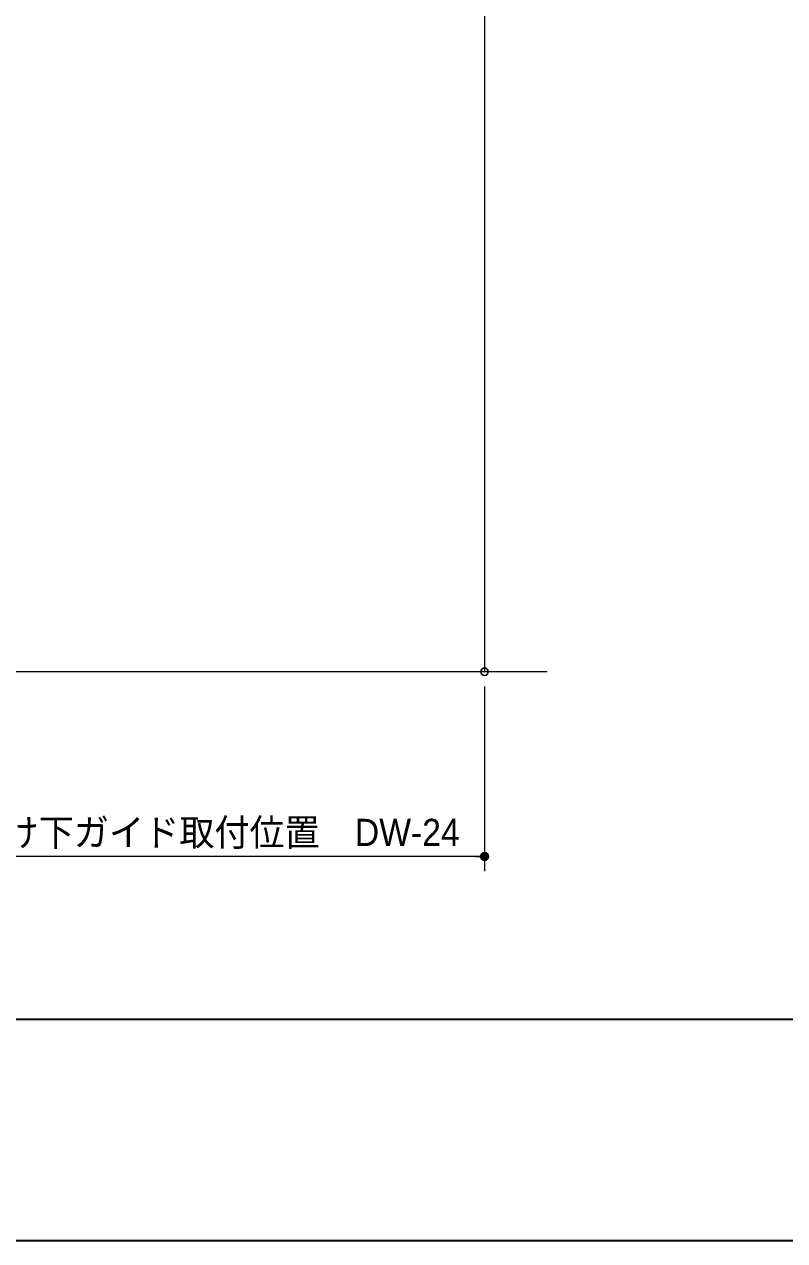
# Model space of a CAD drawing. Units: millimetres, scale not verified. Extents: x -6062 to 6062, y -3045 to 3045.
# Drawn here: x -2059 to -1029, y -2770 to -1124 of the extents above; entities that cross this region are included whole.
import ezdxf
from ezdxf.enums import TextEntityAlignment as Align

# ---------------------------------------------------------------- set-up
doc = ezdxf.new("R2010")
doc.units = ezdxf.units.MM
doc.header["$LTSCALE"] = 20
doc.header["$PDMODE"] = 32
doc.header["$PDSIZE"] = 10
for name, color, linetype, lineweight in [('0-0_3一般', 7, 'Continuous', 15), ('0-2_0', 7, 'Continuous', 25), ('0-4_2寸法-1', 7, 'Continuous', 15), ('0-6_1図面枠', 7, 'Continuous', 15)]:
    doc.layers.add(name, color=color, linetype=linetype, lineweight=lineweight)
doc.layers.add('0-3_Defpoints', color=7, linetype='Continuous')
doc.styles.add('ＭＳ Ｐゴシック', font='')
doc.styles.get('ＭＳ Ｐゴシック').set_extended_font_data('MS PGothic')

# ---------------------------------------------------------------- blocks, each defined once
blk = doc.blocks.new('グループ-18')
at = {"layer": '0-0_3一般'}
for p, q in [((7040, 8000), (7040, -40000)), ((8736.5, -40000), (-60103.5, -40000))]:
    blk.add_line(p, q, dxfattribs=at)
blk = doc.blocks.new('グループ-22')
at = {"layer": '0-6_1図面枠', "lineweight": 35}
blk.add_line((-80000, -49400), (80000, -49400), dxfattribs=at)
blk.add_lwpolyline([(-80000, 55400), (80000, 55400), (80000, -55400), (-80000, -55400)], close=True, dxfattribs=at)
blk = doc.blocks.new('図面枠')
at = {"layer": '0-6_1図面枠'}
blk.add_blockref('グループ-22', (0, 0), dxfattribs=at)
blk = doc.blocks.new('_Dot')
at = {"layer": '0-2_0'}
blk.add_line((-10, 0), (-20, 0), dxfattribs=at)
for points in [[(0, 0), (-10, 0), (-9.92, 1.25)], [(0, 0), (-9.92, -1.25), (-10, 0)], [(0, 0), (-9.92, 1.25), (-9.69, 2.49)], [(0, 0), (-9.69, -2.49), (-9.92, -1.25)], [(0, 0), (-9.69, 2.49), (-9.3, 3.68)], [(0, 0), (-9.3, -3.68), (-9.69, -2.49)], [(0, 0), (-9.3, 3.68), (-8.76, 4.82)], [(0, 0), (-8.76, -4.82), (-9.3, -3.68)], [(0, 0), (-8.76, 4.82), (-8.09, 5.88)], [(0, 0), (-8.09, -5.88), (-8.76, -4.82)], [(0, 0), (-8.09, 5.88), (-7.29, 6.85)], [(0, 0), (-7.29, -6.85), (-8.09, -5.88)], [(0, 0), (-7.29, 6.85), (-6.37, 7.71)], [(0, 0), (-6.37, -7.71), (-7.29, -6.85)], [(0, 0), (-6.37, 7.71), (-5.36, 8.44)], [(0, 0), (-5.36, -8.44), (-6.37, -7.71)], [(0, 0), (-5.36, 8.44), (-4.26, 9.05)], [(0, 0), (-4.26, -9.05), (-5.36, -8.44)], [(0, 0), (-4.26, 9.05), (-3.09, 9.51)], [(0, 0), (-3.09, -9.51), (-4.26, -9.05)], [(0, 0), (-3.09, 9.51), (-1.87, 9.82)], [(0, 0), (-1.87, -9.82), (-3.09, -9.51)], [(0, 0), (-1.87, 9.82), (-0.63, 9.98)], [(0, 0), (-0.63, -9.98), (-1.87, -9.82)], [(0, 0), (-0.63, 9.98), (0.63, 9.98)], [(0, 0), (0.63, -9.98), (-0.63, -9.98)], [(0, 0), (0.63, 9.98), (1.87, 9.82)], [(0, 0), (1.87, 9.82), (3.09, 9.51)], [(0, 0), (3.09, 9.51), (4.26, 9.05)], [(0, 0), (4.26, 9.05), (5.36, 8.44)], [(0, 0), (5.36, 8.44), (6.37, 7.71)], [(0, 0), (6.37, 7.71), (7.29, 6.85)], [(0, 0), (7.29, 6.85), (8.09, 5.88)], [(0, 0), (8.09, 5.88), (8.76, 4.82)], [(0, 0), (8.76, 4.82), (9.3, 3.68)], [(0, 0), (9.3, 3.68), (9.69, 2.49)], [(0, 0), (9.69, 2.49), (9.92, 1.25)], [(0, 0), (9.92, 1.25), (10, 0)], [(0, 0), (1.87, -9.82), (0.63, -9.98)], [(0, 0), (3.09, -9.51), (1.87, -9.82)], [(0, 0), (4.26, -9.05), (3.09, -9.51)], [(0, 0), (5.36, -8.44), (4.26, -9.05)], [(0, 0), (6.37, -7.71), (5.36, -8.44)], [(0, 0), (7.29, -6.85), (6.37, -7.71)], [(0, 0), (8.09, -5.88), (7.29, -6.85)], [(0, 0), (8.76, -4.82), (8.09, -5.88)], [(0, 0), (9.3, -3.68), (8.76, -4.82)], [(0, 0), (9.69, -2.49), (9.3, -3.68)], [(0, 0), (9.92, -1.25), (9.69, -2.49)], [(0, 0), (10, 0), (9.92, -1.25)]]:
    blk.add_solid(points, dxfattribs=at)

msp = doc.modelspace()

# ---------------------------------------------------------------- linework, layer by layer
at = {"layer": '0-3_Defpoints'}
msp.add_point((-1435.5, -2000), dxfattribs=at)
at = {"layer": '0-4_2寸法-1'}
for p, q in [((-1435.5, -2020), (-1435.5, -2270)), ((-1448.21, -2250), (-2226.79, -2250))]:
    msp.add_line(p, q, dxfattribs=at)

# ---------------------------------------------------------------- block references
at = {"layer": '0-0_3一般', "xscale": 0.05, "yscale": 0.05}
msp.add_blockref('グループ-18', (-1787.5, 0), dxfattribs=at)
at = {"layer": '0-4_2寸法-1', "xscale": 0.6356201, "yscale": 0.6356201}
msp.add_blockref('_Dot', (-1435.5, -2250), dxfattribs=at)
at = {"layer": '0-6_1図面枠', "xscale": 0.05, "yscale": 0.05}
msp.add_blockref('図面枠', (-1787.5, 0), dxfattribs=at)

# ---------------------------------------------------------------- texts
at = {"layer": '0-4_2寸法-1', "style": 'ＭＳ Ｐゴシック', "width": 0.95}
msp.add_text('直付け下ガイド取付位置\u3000DW-24', height=36.69, dxfattribs=at).set_placement((-2181.58, -2246.79), align=Align.BOTTOM_LEFT)

doc.saveas('drawing.dxf')
